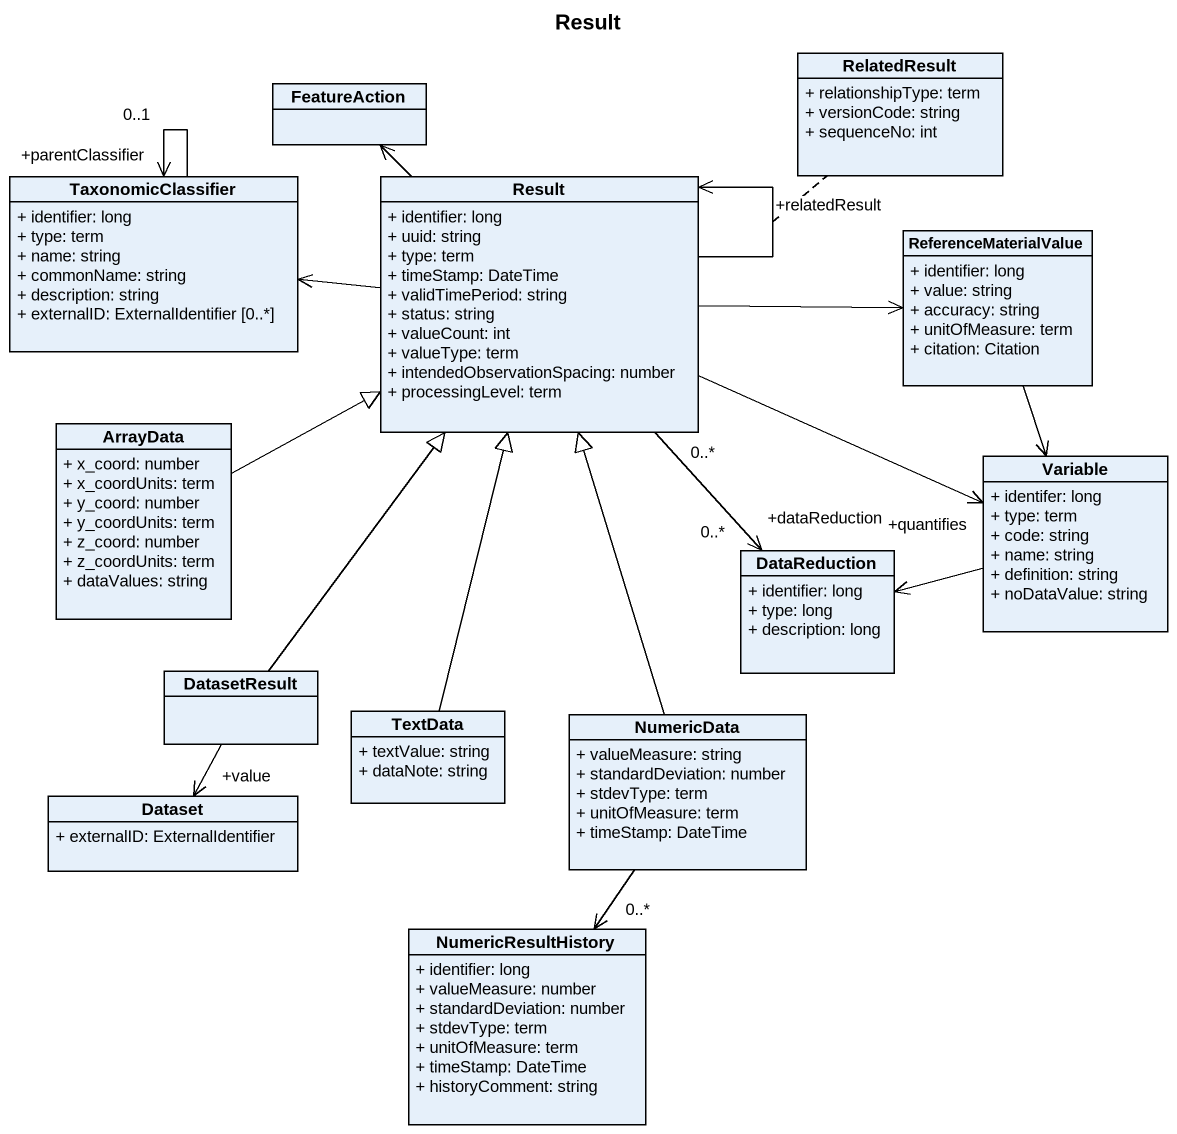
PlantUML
@startuml
title Result
hide circle
hide empty members
skinparam classAttributeIconSize 0
class FeatureAction
class RelatedResult {
  + relationshipType: term
  + versionCode: string
  + sequenceNo: int
}
class TaxonomicClassifier {
  + identifier: long
  + type: term
  + name: string
  + commonName: string
  + description: string
  + externalID: ExternalIdentifier [0..*]
}
class Result {
  + identifier: long
  + uuid: string
  + type: term
  + timeStamp: DateTime
  + validTimePeriod: string
  + status: string
  + valueCount: int
  + valueType: term
  + intendedObservationSpacing: number
  + processingLevel: term
}
class ReferenceMaterialValue {
  + identifier: long
  + value: string
  + accuracy: string
  + unitOfMeasure: term
  + citation: Citation
}
class ArrayData {
  + x_coord: number
  + x_coordUnits: term
  + y_coord: number
  + y_coordUnits: term
  + z_coord: number
  + z_coordUnits: term
  + dataValues: string
}
class Variable {
  + identifer: long
  + type: term
  + code: string
  + name: string
  + definition: string
  + noDataValue: string
}
class DataReduction {
  + identifier: long
  + type: long
  + description: long
}
class DatasetResult
class TextData {
  + textValue: string
  + dataNote: string
}
class NumericData {
  + valueMeasure: string
  + standardDeviation: number
  + stdevType: term
  + unitOfMeasure: term
  + timeStamp: DateTime
}
class Dataset {
  + externalID: ExternalIdentifier
}
class NumericResultHistory {
  + identifier: long
  + valueMeasure: number
  + standardDeviation: number
  + stdevType: term
  + unitOfMeasure: term
  + timeStamp: DateTime
  + historyComment: string
}
TaxonomicClassifier --> "+parentClassifier\n0..1" TaxonomicClassifier
Result -up-> FeatureAction
Result -left-> TaxonomicClassifier
Result --> "+relatedResult" Result
(Result, Result) .. RelatedResult
Result -right-> ReferenceMaterialValue
Result -right-> "+quantifies" Variable
Result "0..*" --> "+dataReduction\n0..*" DataReduction
ReferenceMaterialValue --> Variable
ArrayData -right-|> Result
Variable -left-> DataReduction
DatasetResult -up-|> Result
DatasetResult --> "+value" Dataset
TextData -up-|> Result
NumericData -up-|> Result
NumericData --> "0..*" NumericResultHistory
@enduml
